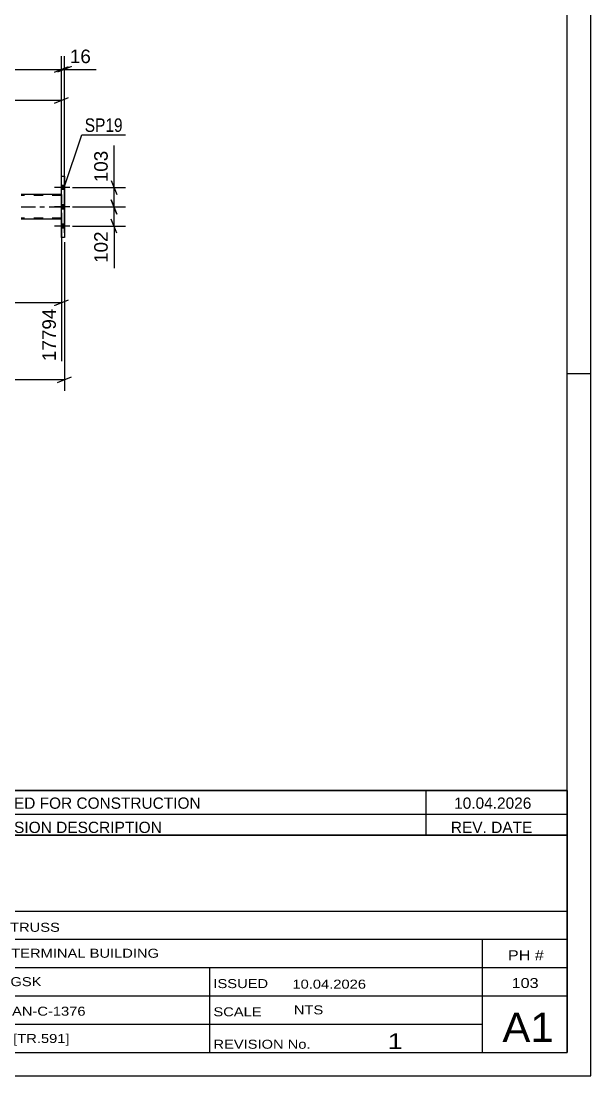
# Model space of a CAD drawing. Header units: millimetres. Extents: x -111 to 730, y -400 to 194.
# Drawn here: x 608.8 to 729.7, y -399.7 to -175.8 of the extents above; entities that cross this region are included whole.
import ezdxf

# ---------------------------------------------------------------- set-up
doc = ezdxf.new("R2010")
doc.units = ezdxf.units.MM
doc.linetypes.add('DXK_LINE_DOT2', pattern=[3.9198, 1.9599, -1.9599])
doc.linetypes.add('DXK_LINE_DOT3', pattern=[5.9187, 2.979, -0.9799, 0.9799, -0.9799])
doc.styles.add('Arial', font='ARIAL.TTF', dxfattribs={"height": 0.2})
doc.styles.add('Arial Narrow', font='ARIALN.TTF', dxfattribs={"height": 0.2})

# ---------------------------------------------------------------- blocks, each defined once
blk = doc.blocks.new('Unknown-203724211-1113')
at = {"color": 5, "linetype": 'Continuous'}
for p, q in [((729.67, -399.7), (729.67, 194.3)), ((724.67, -394.7), (724.67, 189.3)), ((729.67, -250.7), (724.67, -250.7)), ((-106.33, -394.7), (724.67, -394.7)), ((-111.33, -399.7), (729.67, -399.7))]:
    blk.add_line(p, q, dxfattribs=at)
blk = doc.blocks.new('Part-203724211-2284 - 2267')
at = {"color": 2, "linetype": 'Continuous'}
for p, q in [((617.39, -212.62), (608.87, -212.62)), ((617.39, -217.9), (608.87, -217.9))]:
    blk.add_line(p, q, dxfattribs=at)
at = {"color": 7, "linetype": 'DXK_LINE_DOT2'}
for p, q in [((617.39, -212.62), (617.39, -217.9)), ((617.39, -212.86), (608.87, -212.86)), ((617.39, -217.66), (608.87, -217.66))]:
    blk.add_line(p, q, dxfattribs=at)
at = {"color": 7, "linetype": 'DXK_LINE_DOT3'}
blk.add_line((608.87, -215.26), (617.39, -215.26), dxfattribs=at)
blk = doc.blocks.new('Bolt-203724211-2345 - 2267')
at = {"linetype": 'Continuous'}
for points in [[(617.39, -210.72), (617.39, -211.6), (618.03, -211.6), (618.03, -210.72)], [(617.39, -210.72), (617.39, -211.6), (618.03, -211.6), (618.03, -210.72)], [(617.39, -210.72), (617.39, -211.6), (618.03, -211.6), (618.03, -210.72)], [(617.39, -214.84), (617.39, -215.72), (618.03, -215.72), (618.03, -214.84)], [(617.39, -214.84), (617.39, -215.72), (618.03, -215.72), (618.03, -214.84)], [(617.39, -218.92), (617.39, -219.8), (618.03, -219.8), (618.03, -218.92)], [(617.39, -218.92), (617.39, -219.8), (618.03, -219.8), (618.03, -218.92)], [(617.39, -218.92), (617.39, -219.8), (618.03, -219.8), (618.03, -218.92)]]:
    blk.add_hatch(color=1, dxfattribs=at).paths.add_polyline_path(points)
at = {"color": 1, "linetype": 'Continuous'}
for p, q in [((619.19, -211.16), (615.87, -211.16)), ((619.19, -211.16), (615.87, -211.16)), ((619.19, -211.16), (615.87, -211.16)), ((618.03, -210.72), (617.39, -210.72)), ((618.03, -210.72), (617.39, -210.72)), ((618.03, -210.72), (617.39, -210.72)), ((618.03, -211.6), (617.39, -211.6)), ((618.03, -211.6), (617.39, -211.6)), ((618.03, -211.6), (617.39, -211.6)), ((618.03, -214.84), (617.39, -214.84)), ((618.03, -214.84), (617.39, -214.84)), ((619.19, -215.28), (615.87, -215.28)), ((619.19, -215.28), (615.87, -215.28)), ((618.03, -215.72), (617.39, -215.72)), ((618.03, -215.72), (617.39, -215.72)), ((619.19, -219.36), (615.87, -219.36)), ((619.19, -219.36), (615.87, -219.36)), ((619.19, -219.36), (615.87, -219.36)), ((618.03, -218.92), (617.39, -218.92)), ((618.03, -218.92), (617.39, -218.92)), ((618.03, -218.92), (617.39, -218.92)), ((618.03, -219.8), (617.39, -219.8)), ((618.03, -219.8), (617.39, -219.8)), ((618.03, -219.8), (617.39, -219.8))]:
    blk.add_line(p, q, dxfattribs=at)
blk = doc.blocks.new('Part-203724211-2358 - 2267')
at = {"color": 2, "linetype": 'Continuous'}
for p, q in [((617.39, -221.76), (617.39, -208.76)), ((617.39, -208.76), (618.03, -208.76)), ((618.03, -208.76), (618.03, -221.76)), ((618.03, -221.76), (617.39, -221.76))]:
    blk.add_line(p, q, dxfattribs=at)
at = {"color": 7, "linetype": 'DXK_LINE_DOT2'}
for p, q in [((617.39, -221.76), (617.39, -208.76)), ((618.03, -208.76), (618.03, -221.76))]:
    blk.add_line(p, q, dxfattribs=at)
blk = doc.blocks.new('StraightDimension-203724211-2613 - 2267')
at = {"color": 7, "linetype": 'Continuous'}
for p, q in [((467.58, -211.22), (467.58, -189.77)), ((617.39, -211.62), (617.39, -189.77)), ((469.08, -192.02), (466.08, -193.22)), ((615.89, -193.22), (618.89, -192.02)), ((467.58, -192.62), (617.39, -192.62))]:
    blk.add_line(p, q, dxfattribs=at)
at = {"color": 0}
blk.add_wipeout([(547.53, -191.87), (547.53, -187.67), (537.44, -187.67), (537.44, -191.87)], dxfattribs=at)
at = {"color": 3, "style": 'Arial'}
blk.add_text('3899', height=2.865, dxfattribs=at).set_placement((538.04, -191.27))
blk = doc.blocks.new('StraightDimension-203724211-2671 - 2267')
at = {"color": 7, "linetype": 'Continuous'}
for p, q in [((617.39, -220.76), (617.39, -183.25)), ((618.03, -220.76), (618.03, -183.25)), ((615.89, -186.7), (618.89, -185.5)), ((619.53, -185.5), (616.53, -186.7)), ((617.39, -186.1), (618.03, -186.1))]:
    blk.add_line(p, q, dxfattribs=at)
at = {"color": 0}
blk.add_wipeout([(624.21, -185.35), (624.21, -181.15), (618.56, -181.15), (618.56, -185.35)], dxfattribs=at)
at = {"color": 7, "linetype": 'Continuous'}
blk.add_line((618.03, -186.1), (624.73, -186.1), dxfattribs=at)
blk.add_line((618.03, -186.1), (624.73, -186.1), dxfattribs=at)
at = {"color": 3, "style": 'Arial'}
blk.add_text('16', height=2.865, dxfattribs=at).set_placement((619.16, -184.75))
blk = doc.blocks.new('StraightDimension-203724211-2558 - 2267')
at = {"color": 7, "linetype": 'Continuous'}
for p, q in [((618.03, -222.76), (618.03, -254.33)), ((-59.4, -251.93), (618.03, -251.93)), ((616.53, -252.53), (619.53, -251.33))]:
    blk.add_line(p, q, dxfattribs=at)
blk = doc.blocks.new('StraightDimension-203724211-2599 - 2267')
at = {"color": 7, "linetype": 'Continuous'}
for p, q in [((467.58, -219.3), (467.58, -247.99)), ((617.39, -217.86), (617.39, -247.99)), ((469.08, -234.97), (466.08, -236.17)), ((615.89, -236.17), (618.89, -234.97)), ((467.58, -235.57), (617.39, -235.57))]:
    blk.add_line(p, q, dxfattribs=at)
at = {"color": 0}
blk.add_wipeout([(547.53, -234.82), (547.53, -230.62), (537.44, -230.62), (537.44, -234.82)], dxfattribs=at)
at = {"color": 0, "linetype": 'Continuous'}
blk.add_wipeout([(616.79, -236.27), (612.59, -236.27), (612.59, -248.59), (616.79, -248.59)], dxfattribs=at)
at = {"color": 3, "style": 'Arial'}
blk.add_text('3899', height=2.865, dxfattribs=at).set_placement((538.04, -234.22))
at = {"color": 3, "linetype": 'Continuous', "style": 'Arial'}
blk.add_text('17794', height=2.865, rotation=90.0002, dxfattribs=at).set_placement((616.19, -247.99))
blk = doc.blocks.new('StraightDimension-203724211-2681 - 2267')
at = {"color": 7, "linetype": 'Continuous'}
for p, q in [((617.39, -220.76), (617.39, -183.25)), ((615.89, -186.7), (618.89, -185.5)), ((-58.76, -186.1), (617.39, -186.1))]:
    blk.add_line(p, q, dxfattribs=at)
blk = doc.blocks.new('StraightDimension-203724211-12932 - 2267')
at = {"color": 7, "linetype": 'Continuous'}
for p, q in [((627.94, -209.66), (629.14, -212.66)), ((619.72, -211.16), (630.94, -211.16)), ((628.54, -215.28), (628.54, -211.16)), ((629.14, -216.78), (627.94, -213.78)), ((619.72, -215.28), (630.94, -215.28))]:
    blk.add_line(p, q, dxfattribs=at)
at = {"color": 0}
blk.add_wipeout([(627.79, -202.76), (623.59, -202.76), (623.59, -210.64), (627.79, -210.64)], dxfattribs=at)
at = {"color": 7, "linetype": 'Continuous'}
blk.add_line((628.54, -211.16), (628.54, -202.24), dxfattribs=at)
blk.add_line((628.54, -211.16), (628.54, -202.24), dxfattribs=at)
at = {"color": 3, "style": 'Arial'}
blk.add_text('103', height=2.865, rotation=90.0002, dxfattribs=at).set_placement((627.19, -210.04))
blk = doc.blocks.new('StraightDimension-203724211-12933 - 2267')
at = {"color": 7, "linetype": 'Continuous'}
for p, q in [((627.94, -213.78), (629.14, -216.78)), ((619.72, -215.28), (630.94, -215.28)), ((628.54, -219.36), (628.54, -215.28)), ((619.72, -219.36), (630.94, -219.36)), ((629.14, -220.86), (627.94, -217.86))]:
    blk.add_line(p, q, dxfattribs=at)
at = {"color": 0}
blk.add_wipeout([(627.79, -219.89), (623.59, -219.89), (623.59, -227.76), (627.79, -227.76)], dxfattribs=at)
at = {"color": 7, "linetype": 'Continuous'}
blk.add_line((628.54, -219.36), (628.54, -228.28), dxfattribs=at)
blk.add_line((628.54, -219.36), (628.54, -228.28), dxfattribs=at)
at = {"color": 3, "style": 'Arial'}
blk.add_text('102', height=2.865, rotation=90.0002, dxfattribs=at).set_placement((627.19, -227.16))
blk = doc.blocks.new('Unknown-203724211-16050')
at = {"color": 7, "linetype": 'Continuous'}
for p, q in [((564.67, -348.64), (724.67, -348.64)), ((564.67, -348.65), (564.67, -394.7)), ((724.67, -348.7), (724.67, -394.7)), ((564.67, -364.7), (724.67, -364.7)), ((604.81, -364.7), (604.81, -394.7)), ((564.67, -370.7), (724.67, -370.7)), ((706.67, -394.64), (706.67, -370.64)), ((564.67, -376.7), (724.67, -376.7)), ((648.81, -376.7), (648.81, -394.7)), ((564.67, -382.7), (724.67, -382.7)), ((564.67, -388.7), (706.67, -388.7)), ((564.67, -394.7), (724.67, -394.7))]:
    blk.add_line(p, q, dxfattribs=at)
at = {"color": 7, "style": 'Arial Narrow'}
for s, height, width, p in [('DRAWING TITLE', 1.9089, 1.425378, (569.56, -369.09)), ('TRUSS', 1.909, 1.425378, (606.48, -369.11)), ('CONTRACT', 1.909, 1.425378, (569.56, -374.99)), ('TERMINAL BUILDING', 1.9089, 1.425378, (606.73, -374.62)), ('MODELLED BY', 1.9089, 1.425378, (569.56, -380.71)), ('GSK', 1.909, 1.425378, (606.56, -380.65)), ('ISSUED', 1.909, 1.425378, (649.61, -381.06)), ('10.04.2026', 1.909, 1.425378, (666.37, -381.18)), ('AN-C-1376', 1.909, 1.425378, (606.9, -386.92)), ('CONTRACT NO', 1.9089, 1.425378, (569.56, -387.04)), ('SCALE', 1.909, 1.425378, (649.61, -387.05)), ('A1', 6.204, 1.25, (710.91, -392.5)), ('DRAWING No', 1.909, 1.425378, (569.23, -392.7)), ('[TR.591]', 1.909, 1.425378, (607.14, -392.71)), ('1', 3.34, 1.5, (686.59, -394.02)), ('REVISION No.', 1.9089, 1.425378, (649.61, -393.93))]:
    blk.add_text(s, height=height, dxfattribs=dict(at, width=width)).set_placement(p)
at = {"color": 7, "linetype": 'Continuous', "style": 'Arial Narrow'}
for s, height, width, p in [('PH #', 2.1, 1.42538, (712.07, -375.14)), ('103', 2.1, 1.42538, (712.86, -381.04)), ('NTS', 1.909, 1.425378, (666.67, -386.64))]:
    blk.add_text(s, height=height, dxfattribs=dict(at, width=width)).set_placement(p)
blk = doc.blocks.new('Unknown-203724211-16053')
at = {"color": 7, "linetype": 'Continuous'}
for p, q in [((564.67, -339.14), (724.67, -339.14)), ((724.67, -339.14), (564.67, -339.14)), ((564.67, -339.14), (564.67, -344.14)), ((573.67, -339.14), (573.67, -344.14)), ((597.67, -339.14), (597.67, -344.14)), ((694.67, -339.14), (694.67, -344.14)), ((724.67, -339.14), (724.67, -344.14)), ((564.67, -344.14), (724.67, -344.14)), ((564.67, -344.14), (564.67, -348.64)), ((564.67, -344.14), (724.67, -344.14)), ((573.67, -344.14), (573.67, -348.64)), ((597.67, -344.14), (597.67, -348.64)), ((694.67, -344.14), (694.67, -348.64)), ((724.67, -344.14), (724.67, -348.64)), ((724.67, -348.64), (564.67, -348.64))]:
    blk.add_line(p, q, dxfattribs=at)
at = {"color": 7, "linetype": 'Continuous', "style": 'Arial Narrow'}
for s, height, width, p in [('1', 2.39, 1.196471, (567.83, -343)), ('0', 2.39, 1.196471, (582.68, -343)), ('ISSUED FOR CONSTRUCTION', 2.3861, 1.196471, (599.67, -343)), ('10.04.2026', 2.386, 1.196471, (700.67, -343)), ('No', 2.386, 1.2, (566.22, -348.14)), ('REV MARK', 2.386, 1.2, (574.67, -348.14)), ('REVISION DESCRIPTION', 2.3861, 1.2, (599.67, -348.14)), ('REV. DATE', 2.386, 1.2, (699.96, -348.14))]:
    blk.add_text(s, height=height, dxfattribs=dict(at, width=width)).set_placement(p)
blk = doc.blocks.new('Mark-203724211-2354 - 2267')
at = {"color": 0}
blk.add_wipeout([(630.36, -199.35), (630.36, -196.35), (622.32, -196.35), (622.32, -199.35)], dxfattribs=at)
blk.add_wipeout([(630.36, -199.35), (630.36, -196.35), (622.32, -196.35), (622.32, -199.35)], dxfattribs=at)
at = {"color": 30, "linetype": 'Continuous'}
for p, q in [((617.9, -211.37), (621.72, -199.95)), ((621.72, -199.95), (630.96, -199.95))]:
    blk.add_line(p, q, dxfattribs=at)
at = {"color": 3, "style": 'Arial Narrow'}
blk.add_text('SP19', height=2.863, dxfattribs=at).set_placement((622.32, -199.35))

msp = doc.modelspace()

# ---------------------------------------------------------------- block references
for name in ['Unknown-203724211-1113', 'Part-203724211-2358 - 2267', 'Part-203724211-2284 - 2267', 'Bolt-203724211-2345 - 2267', 'Unknown-203724211-16053', 'Unknown-203724211-16050']:
    msp.add_blockref(name, (0, 0))

# ---------------------------------------------------------------- next in the draw order: block references
for name in ['StraightDimension-203724211-2613 - 2267', 'StraightDimension-203724211-2558 - 2267']:
    msp.add_blockref(name, (0, 0))

# ---------------------------------------------------------------- next in the draw order: block references
msp.add_blockref('StraightDimension-203724211-2671 - 2267', (0, 0))

# ---------------------------------------------------------------- next in the draw order: block references
msp.add_blockref('StraightDimension-203724211-2599 - 2267', (0, 0))

# ---------------------------------------------------------------- next in the draw order: block references
msp.add_blockref('StraightDimension-203724211-2681 - 2267', (0, 0))

# ---------------------------------------------------------------- next in the draw order: block references
msp.add_blockref('StraightDimension-203724211-12932 - 2267', (0, 0))

# ---------------------------------------------------------------- next in the draw order: block references
for name in ['Mark-203724211-2354 - 2267', 'StraightDimension-203724211-12933 - 2267']:
    msp.add_blockref(name, (0, 0))

doc.saveas('drawing.dxf')
